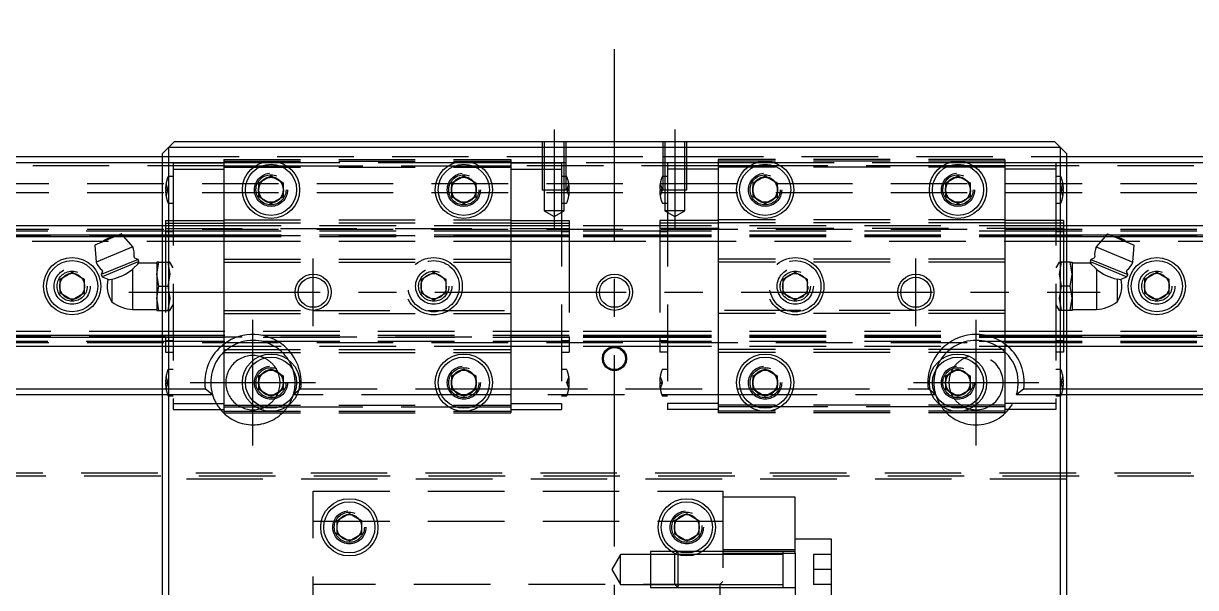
# Model space of a CAD drawing. Extents: x -7 to 750, y -389 to 120.
# Drawn here: x 131.9 to 326.4, y 26 to 119.6 of the extents above; entities that cross this region are included whole.
import ezdxf

# ---------------------------------------------------------------- set-up
doc = ezdxf.new("R2010")
doc.units = 0
doc.linetypes.add('CENTER', pattern=[50.8, 31.75, -6.35, 6.35, -6.35])
doc.linetypes.add('DASHED', pattern=[19.05, 12.7, -6.35])
doc.layers.get('0').update_dxf_attribs({"linetype": 'CONTINUOUS'})
doc.layers.add('CENTER', color=1, linetype='CENTER')

msp = doc.modelspace()

# ---------------------------------------------------------------- linework, layer by layer
at = {"color": 7, "linetype": 'CONTINUOUS'}
for p, q in [((156, 99), (157, 100)), ((157, 100), (303, 100)), ((303, 100), (304, 99)), ((2, 97.5), (155, 97.5)), ((155, 98), (156, 99)), ((155, -98), (155, 98)), ((156, 99), (156, -99)), ((304, 99), (156, 99)), ((304, 99), (305, 98)), ((304, -99), (304, 99)), ((305, 98), (305, -98)), ((305, 97.5), (458, 97.5)), ((155, 96.5), (1, 96.5)), ((459, 96.5), (305, 96.5)), ((171, 93.15), (173, 94.31)), ((173, 94.31), (175, 93.15)), ((203, 93.15), (205, 94.31)), ((205, 94.31), (207, 93.15)), ((253, 93.15), (255, 94.31)), ((255, 94.31), (257, 93.15)), ((285, 93.15), (287, 94.31)), ((287, 94.31), (289, 93.15)), ((171, 90.85), (171, 93.15)), ((175, 93.15), (175, 90.85)), ((203, 90.85), (203, 93.15)), ((207, 93.15), (207, 90.85)), ((253, 90.85), (253, 93.15)), ((257, 93.15), (257, 90.85)), ((285, 90.85), (285, 93.15)), ((289, 93.15), (289, 90.85)), ((173, 89.69), (171, 90.85)), ((175, 90.85), (173, 89.69)), ((205, 89.69), (203, 90.85)), ((207, 90.85), (205, 89.69)), ((255, 89.69), (253, 90.85)), ((257, 90.85), (255, 89.69)), ((287, 89.69), (285, 90.85)), ((289, 90.85), (287, 89.69)), ((155, 86), (0, 86)), ((460, 86), (305, 86)), ((147.73, 84.48), (0, 84.48)), ((147.05, 84.2), (0, 84.2)), ((148.2, 84.68), (143.77, 82.84)), ((150.07, 82.53), (148.2, 84.68)), ((155, 84.48), (148.37, 84.48)), ((155, 84.2), (148.62, 84.2)), ((311.63, 84.48), (305, 84.48)), ((311.38, 84.2), (305, 84.2)), ((311.8, 84.68), (309.93, 82.53)), ((311.8, 84.68), (316.23, 82.84)), ((460, 84.48), (312.27, 84.48)), ((460, 84.2), (312.95, 84.2)), ((143.77, 82.84), (143.97, 80)), ((150.07, 82.53), (143.97, 80)), ((309.93, 82.53), (316.03, 80)), ((316.03, 80), (316.23, 82.84)), ((150.93, 80.45), (144.83, 77.93)), ((151.08, 80.08), (144.98, 77.56)), ((150.04, 78.83), (151.08, 79.85)), ((150.93, 80.45), (150.42, 80.66)), ((150.9, 79.64), (151.08, 80.08)), ((151.08, 80.08), (150.93, 80.45)), ((154.04, 79.85), (151.08, 79.85)), ((154.4, 80), (154.04, 80)), ((154.04, 80), (154.04, 78)), ((154.04, 78), (154.4, 80)), ((154.4, 80), (155, 80)), ((305.6, 80), (305, 80)), ((305.6, 80), (305.96, 80)), ((305.96, 78), (305.6, 80)), ((305.96, 80), (305.96, 78)), ((308.92, 79.85), (305.96, 79.85)), ((309.07, 80.45), (308.92, 80.08)), ((308.92, 80.08), (309.1, 79.64)), ((308.92, 80.08), (315.02, 77.56)), ((309.96, 78.83), (308.92, 79.85)), ((309.58, 80.66), (309.07, 80.45)), ((309.07, 80.45), (315.17, 77.93)), ((138, 77.15), (140, 78.31)), ((140, 78.31), (142, 77.15)), ((145.04, 78.44), (144.83, 77.93)), ((144.83, 77.93), (144.98, 77.56)), ((150.04, 78.83), (150.04, 72.15)), ((154.04, 78), (154.04, 74)), ((154.4, 76), (154.04, 78)), ((305.6, 76), (305.96, 78)), ((305.96, 78), (305.96, 74)), ((309.96, 78.83), (309.96, 72.15)), ((315.17, 77.93), (314.96, 78.44)), ((315.02, 77.56), (315.17, 77.93)), ((318, 77.15), (320, 78.31)), ((320, 78.31), (322, 77.15)), ((138, 74.85), (138, 77.15)), ((142, 77.15), (142, 74.85)), ((144.98, 77.56), (146.1, 77.09)), ((145.94, 77.07), (146.6, 77.18)), ((146.6, 77.18), (146.6, 73.4)), ((154.04, 74), (154.4, 76)), ((154.4, 76), (155, 76)), ((305.6, 76), (305, 76)), ((305.96, 74), (305.6, 76)), ((314.06, 77.07), (313.4, 77.18)), ((313.4, 77.18), (313.4, 73.4)), ((313.9, 77.09), (315.02, 77.56)), ((318, 74.85), (318, 77.15)), ((322, 77.15), (322, 74.85)), ((140, 73.69), (138, 74.85)), ((142, 74.85), (140, 73.69)), ((154.04, 74), (154.04, 72)), ((154.4, 72), (154.04, 74)), ((305.6, 72), (305.96, 74)), ((305.96, 74), (305.96, 72)), ((320, 73.69), (318, 74.85)), ((322, 74.85), (320, 73.69)), ((150.04, 72.15), (154.04, 72.15)), ((154.04, 72), (154.4, 72)), ((154.4, 72), (155, 72)), ((305.6, 72), (305, 72)), ((305.96, 72), (305.6, 72)), ((305.96, 72.15), (309.96, 72.15)), ((155, 67.8), (0, 67.8)), ((155, 67.52), (0, 67.52)), ((460, 67.8), (305, 67.8)), ((460, 67.52), (305, 67.52)), ((155, 66), (0, 66)), ((460, 66), (305, 66)), ((171, 61.15), (173, 62.31)), ((173, 62.31), (175, 61.15)), ((203, 61.15), (205, 62.31)), ((205, 62.31), (207, 61.15)), ((253, 61.15), (255, 62.31)), ((255, 62.31), (257, 61.15)), ((285, 61.15), (287, 62.31)), ((287, 62.31), (289, 61.15)), ((171, 58.85), (171, 61.15)), ((175, 61.15), (175, 58.85)), ((203, 58.85), (203, 61.15)), ((207, 61.15), (207, 58.85)), ((253, 58.85), (253, 61.15)), ((257, 61.15), (257, 58.85)), ((285, 58.85), (285, 61.15)), ((289, 61.15), (289, 58.85)), ((57.94, 59), (155, 59)), ((173, 57.69), (171, 58.85)), ((175, 58.85), (173, 57.69)), ((205, 57.69), (203, 58.85)), ((207, 58.85), (205, 57.69)), ((255, 57.69), (253, 58.85)), ((257, 58.85), (255, 57.69)), ((287, 57.69), (285, 58.85)), ((289, 58.85), (287, 57.69)), ((305, 59), (402.06, 59)), ((155, 58), (56.71, 58)), ((403.29, 58), (305, 58)), ((184, 37.15), (186, 38.31)), ((184, 34.85), (184, 37.15)), ((186, 38.31), (188, 37.15)), ((188, 37.15), (188, 34.85)), ((240, 37.15), (242, 38.31)), ((240, 34.85), (240, 37.15)), ((242, 38.31), (244, 37.15)), ((244, 37.15), (244, 34.85)), ((186, 33.69), (184, 34.85)), ((188, 34.85), (186, 33.69)), ((242, 33.69), (240, 34.85)), ((244, 34.85), (242, 33.69))]:
    msp.add_line(p, q, dxfattribs=at)
at = {"color": 3, "linetype": 'DASHED'}
for p, q in [((218, 100), (218, 92)), ((218.35, 100), (218.35, 92)), ((221.65, 92), (221.65, 100)), ((222, 92), (222, 100)), ((238, 100), (238, 92)), ((238.35, 100), (238.35, 92)), ((241.65, 92), (241.65, 100)), ((242, 92), (242, 100)), ((155, 97.5), (218, 97.5)), ((218, 97.5), (222, 97.5)), ((222, 97.5), (238, 97.5)), ((238, 97.5), (242, 97.5)), ((242, 97.5), (305, 97.5)), ((165.2, 96), (0.5, 96)), ((165.2, 96.5), (155, 96.5)), ((156.77, 96.45), (165.2, 96.45)), ((156.77, 96.45), (156.77, 95.45)), ((156.77, 95.45), (156.77, 56.55)), ((156.77, 95.45), (165.2, 95.45)), ((165.2, 97), (212.8, 97)), ((165.2, 97), (165.2, 96)), ((165.2, 96.75), (212.8, 96.75)), ((171.48, 96.5), (165.2, 96.5)), ((165.2, 96), (165.2, 87)), ((165.2, 96), (170.44, 96)), ((165.2, 95.75), (212.8, 95.75)), ((170.44, 96), (171.56, 96)), ((174.52, 96.5), (171.48, 96.5)), ((171.56, 96), (174.44, 96)), ((174.44, 96), (175.56, 96)), ((203.48, 96.5), (174.52, 96.5)), ((175.56, 96), (202.44, 96)), ((202.44, 96), (203.56, 96)), ((206.52, 96.5), (203.48, 96.5)), ((203.56, 96), (206.44, 96)), ((206.44, 96), (207.56, 96)), ((212.8, 96.5), (206.52, 96.5)), ((207.56, 96), (212.8, 96)), ((212.8, 97), (212.8, 96)), ((218, 96.5), (212.8, 96.5)), ((212.8, 96.45), (218, 96.45)), ((247.2, 96), (212.8, 96)), ((212.8, 96), (212.8, 87)), ((212.8, 95.45), (218, 95.45)), ((222, 96.5), (218, 96.5)), ((218, 96.45), (221.23, 96.45)), ((218, 95.45), (221.23, 95.45)), ((221.23, 96.45), (221.23, 95.45)), ((221.23, 95.45), (221.23, 92)), ((238, 96.5), (222, 96.5)), ((242, 96.5), (238, 96.5)), ((238.77, 96.45), (238.77, 95.45)), ((242, 96.45), (238.77, 96.45)), ((238.77, 95.45), (238.77, 92)), ((242, 95.45), (238.77, 95.45)), ((247.2, 96.5), (242, 96.5)), ((247.2, 96.45), (242, 96.45)), ((247.2, 95.45), (242, 95.45)), ((247.2, 97), (247.2, 96)), ((294.8, 97), (247.2, 97)), ((294.8, 96.75), (247.2, 96.75)), ((253.48, 96.5), (247.2, 96.5)), ((247.2, 96), (247.2, 87)), ((252.44, 96), (247.2, 96)), ((294.8, 95.75), (247.2, 95.75)), ((253.56, 96), (252.44, 96)), ((256.52, 96.5), (253.48, 96.5)), ((256.44, 96), (253.56, 96)), ((257.56, 96), (256.44, 96)), ((285.48, 96.5), (256.52, 96.5)), ((284.44, 96), (257.56, 96)), ((285.56, 96), (284.44, 96)), ((288.52, 96.5), (285.48, 96.5)), ((288.44, 96), (285.56, 96)), ((289.56, 96), (288.44, 96)), ((294.8, 96.5), (288.52, 96.5)), ((294.8, 96), (289.56, 96)), ((294.8, 97), (294.8, 96)), ((305, 96.5), (294.8, 96.5)), ((303.23, 96.45), (294.8, 96.45)), ((459.5, 96), (294.8, 96)), ((294.8, 96), (294.8, 87)), ((303.23, 95.45), (294.8, 95.45)), ((303.23, 96.45), (303.23, 95.45)), ((303.23, 95.45), (303.23, 56.55)), ((156.77, 94.2), (155.99, 94.2)), ((222, 94.2), (221.23, 94.2)), ((222.01, 94.2), (222, 94.2)), ((238, 94.2), (237.99, 94.2)), ((238.77, 94.2), (238, 94.2)), ((304.01, 94.2), (303.23, 94.2)), ((460, 93), (0, 93)), ((460, 91.5), (0, 91.5)), ((155.58, 92.1), (155.5, 92.1)), ((155.5, 91.9), (155.58, 91.9)), ((155.9, 92.1), (155.58, 93)), ((155.58, 92.1), (155.9, 92.1)), ((155.58, 91.9), (155.58, 92.1)), ((155.58, 91), (155.9, 91.9)), ((155.58, 91.9), (155.9, 91.9)), ((155.9, 92.1), (155.94, 92)), ((155.9, 91.9), (155.94, 92)), ((170.5, 92), (170.53, 92.41)), ((202.5, 92), (202.53, 92.41)), ((218, 92), (222, 92)), ((218.35, 92), (218.35, 88.5)), ((221.23, 92), (221.23, 56.55)), ((221.65, 88.5), (221.65, 92)), ((222.1, 92.1), (222.06, 92)), ((222.1, 91.9), (222.06, 92)), ((222.42, 93), (222.1, 92.1)), ((222.42, 92.1), (222.1, 92.1)), ((222.1, 91.9), (222.42, 91)), ((222.42, 91.9), (222.1, 91.9)), ((222.5, 92.1), (222.42, 92.1)), ((222.42, 92.1), (222.42, 91.9)), ((222.42, 91.9), (222.5, 91.9)), ((237.5, 92.1), (237.58, 92.1)), ((237.58, 91.9), (237.5, 91.9)), ((237.58, 93), (237.9, 92.1)), ((237.58, 92.1), (237.9, 92.1)), ((237.58, 92.1), (237.58, 91.9)), ((237.9, 91.9), (237.58, 91)), ((237.58, 91.9), (237.9, 91.9)), ((237.9, 92.1), (237.94, 92)), ((237.9, 91.9), (237.94, 92)), ((238, 92), (242, 92)), ((238.35, 92), (238.35, 88.5)), ((238.77, 92), (238.77, 56.55)), ((241.65, 88.5), (241.65, 92)), ((252.5, 92), (252.53, 92.41)), ((284.5, 92), (284.53, 92.41)), ((304.1, 92.1), (304.06, 92)), ((304.1, 91.9), (304.06, 92)), ((304.1, 92.1), (304.42, 93)), ((304.42, 92.1), (304.1, 92.1)), ((304.42, 91), (304.1, 91.9)), ((304.42, 91.9), (304.1, 91.9)), ((304.42, 91.9), (304.42, 92.1)), ((304.42, 92.1), (304.5, 92.1)), ((304.5, 91.9), (304.42, 91.9)), ((155.99, 89.8), (156.77, 89.8)), ((221.23, 89.8), (222.01, 89.8)), ((237.99, 89.8), (238.77, 89.8)), ((303.23, 89.8), (304.01, 89.8)), ((218.35, 88.5), (220, 87.55)), ((221.65, 88.5), (218.35, 88.5)), ((220, 87.55), (221.65, 88.5)), ((238.35, 88.5), (240, 87.55)), ((241.65, 88.5), (238.35, 88.5)), ((240, 87.55), (241.65, 88.5)), ((155.5, 86), (155, 86)), ((155.5, 86.93), (156.77, 86.93)), ((155.5, 86.93), (155.5, 84.33)), ((155.5, 86.92), (156.77, 86.92)), ((155.5, 86.46), (156.77, 86.46)), ((165.2, 86), (155.5, 86)), ((155.5, 85.6), (222.5, 85.6)), ((156.77, 86.93), (165.2, 86.93)), ((156.77, 86.46), (165.2, 86.46)), ((165.2, 87), (165.2, 86.5)), ((165.2, 87), (212.8, 87)), ((165.2, 86.5), (165.2, 80.5)), ((165.2, 86.5), (212.8, 86.5)), ((212.8, 86), (165.2, 86)), ((212.8, 87), (212.8, 86.5)), ((212.8, 86.93), (221.23, 86.93)), ((212.8, 86.5), (212.8, 80.5)), ((212.8, 86.46), (221.23, 86.46)), ((222.5, 86), (212.8, 86)), ((221.23, 86.93), (222.5, 86.93)), ((221.23, 86.92), (222.5, 86.92)), ((221.23, 86.46), (222.5, 86.46)), ((222.5, 86.93), (222.5, 84.33)), ((237.5, 86), (222.5, 86)), ((238.77, 86.93), (237.5, 86.93)), ((237.5, 86.93), (237.5, 84.33)), ((238.77, 86.92), (237.5, 86.92)), ((238.77, 86.46), (237.5, 86.46)), ((303.23, 86), (237.5, 86)), ((304.5, 85.6), (237.5, 85.6)), ((247.2, 86.93), (238.77, 86.93)), ((247.2, 86.46), (238.77, 86.46)), ((247.2, 87), (247.2, 86.5)), ((294.8, 87), (247.2, 87)), ((247.2, 86.5), (247.2, 80.5)), ((294.8, 86.5), (247.2, 86.5)), ((294.8, 87), (294.8, 86.5)), ((303.23, 86.93), (294.8, 86.93)), ((294.8, 86.5), (294.8, 80.5)), ((303.23, 86.46), (294.8, 86.46)), ((304.5, 86.93), (303.23, 86.93)), ((304.5, 86.92), (303.23, 86.92)), ((304.5, 86.46), (303.23, 86.46)), ((304.5, 86), (303.23, 86)), ((304.5, 86.93), (304.5, 84.33)), ((305, 86), (304.5, 86)), ((460, 85.4), (0, 85.4)), ((155, 85.15), (0, 85.15)), ((155.5, 84.42), (0, 84.42)), ((148.62, 84.2), (147.05, 84.2)), ((148.37, 84.48), (147.73, 84.48)), ((155.5, 85.15), (155, 85.15)), ((155.5, 84.48), (155, 84.48)), ((155.5, 84.2), (155, 84.2)), ((165.2, 85.15), (155.5, 85.15)), ((155.5, 85.08), (156.77, 85.08)), ((165.2, 84.48), (155.5, 84.48)), ((155.5, 84.42), (165.2, 84.42)), ((155.5, 84.33), (155.5, 67.67)), ((165.2, 84.2), (155.5, 84.2)), ((212.8, 85.15), (165.2, 85.15)), ((212.8, 84.48), (165.2, 84.48)), ((165.2, 84.42), (212.8, 84.42)), ((212.8, 84.2), (165.2, 84.2)), ((222.5, 85.15), (212.8, 85.15)), ((222.5, 84.48), (212.8, 84.48)), ((212.8, 84.42), (222.5, 84.42)), ((222.5, 84.2), (212.8, 84.2)), ((221.23, 85.08), (222.5, 85.08)), ((237.5, 85.15), (222.5, 85.15)), ((237.5, 84.48), (222.5, 84.48)), ((237.5, 84.42), (222.5, 84.42)), ((222.5, 84.33), (222.5, 67.67)), ((237.5, 84.2), (222.5, 84.2)), ((303.23, 85.15), (237.5, 85.15)), ((237.5, 85.08), (238.77, 85.08)), ((303.23, 84.48), (237.5, 84.48)), ((303.23, 84.42), (237.5, 84.42)), ((237.5, 84.33), (237.5, 67.67)), ((303.23, 84.2), (237.5, 84.2)), ((304.5, 85.15), (303.23, 85.15)), ((303.23, 85.08), (304.5, 85.08)), ((304.5, 84.48), (303.23, 84.48)), ((304.5, 84.42), (303.23, 84.42)), ((304.5, 84.2), (303.23, 84.2)), ((305, 85.15), (304.5, 85.15)), ((305, 84.48), (304.5, 84.48)), ((460, 84.42), (304.5, 84.42)), ((304.5, 84.33), (304.5, 80)), ((305, 84.2), (304.5, 84.2)), ((460, 85.15), (305, 85.15)), ((312.95, 84.2), (311.38, 84.2)), ((312.27, 84.48), (311.63, 84.48)), ((0, 83.5), (155.5, 83.5)), ((155.5, 83.5), (165.2, 83.5)), ((165.2, 83.5), (212.8, 83.5)), ((212.8, 83.5), (222.5, 83.5)), ((222.5, 83.5), (237.5, 83.5)), ((237.5, 83.5), (303.23, 83.5)), ((303.23, 83.5), (304.5, 83.5)), ((304.5, 83.5), (460, 83.5)), ((155, 80), (155.87, 80)), ((156.22, 80), (155.87, 80)), ((155.87, 80), (156.22, 78)), ((156.77, 79.06), (156.22, 80)), ((165.2, 80.5), (212.8, 80.5)), ((165.2, 80.5), (165.2, 80)), ((165.2, 80), (212.8, 80)), ((165.2, 80), (165.2, 72)), ((212.8, 80.5), (212.8, 80)), ((212.8, 80), (212.8, 72)), ((247.2, 80.5), (247.2, 80)), ((294.8, 80.5), (247.2, 80.5)), ((247.2, 80), (247.2, 72)), ((294.8, 80), (247.2, 80)), ((294.8, 80.5), (294.8, 80)), ((294.8, 80), (294.8, 72)), ((303.78, 80), (303.23, 79.06)), ((303.78, 80), (304.13, 80)), ((304.13, 80), (303.78, 78)), ((305, 80), (304.13, 80)), ((304.5, 80), (304.5, 72)), ((156.22, 78), (155.87, 76)), ((198, 77.15), (200, 78.31)), ((200, 78.31), (202, 77.15)), ((258, 77.15), (260, 78.31)), ((260, 78.31), (262, 77.15)), ((303.78, 78), (304.13, 76)), ((137.5, 76), (137.53, 76.37)), ((155, 76), (155.87, 76)), ((155.87, 76), (156.22, 74)), ((197.5, 76), (197.53, 76.41)), ((198, 74.85), (198, 77.15)), ((202, 77.15), (202, 74.85)), ((257.5, 76), (257.53, 76.41)), ((258, 74.85), (258, 77.15)), ((262, 77.15), (262, 74.85)), ((304.13, 76), (303.78, 74)), ((305, 76), (304.13, 76)), ((317.5, 76), (317.53, 76.41)), ((156.22, 74), (155.87, 72)), ((200, 73.69), (198, 74.85)), ((202, 74.85), (200, 73.69)), ((260, 73.69), (258, 74.85)), ((262, 74.85), (260, 73.69)), ((303.78, 74), (304.13, 72)), ((155, 72), (155.87, 72)), ((155.87, 72), (156.22, 72)), ((156.22, 72), (156.77, 72.94)), ((165.2, 72), (165.2, 71.5)), ((165.2, 72), (180, 72)), ((180, 72), (212.8, 72)), ((212.8, 72), (212.8, 71.5)), ((247.2, 72), (247.2, 71.5)), ((280, 72), (247.2, 72)), ((294.8, 72), (280, 72)), ((294.8, 72), (294.8, 71.5)), ((303.23, 72.94), (303.78, 72)), ((304.13, 72), (303.78, 72)), ((305, 72), (304.13, 72)), ((304.5, 72), (304.5, 67.67)), ((165.2, 71.5), (165.2, 65.5)), ((165.2, 71.5), (212.8, 71.5)), ((212.8, 71.5), (212.8, 65.5)), ((247.2, 71.5), (247.2, 65.5)), ((294.8, 71.5), (247.2, 71.5)), ((294.8, 71.5), (294.8, 65.5)), ((155.5, 68.5), (0, 68.5)), ((222.5, 68.5), (155.5, 68.5)), ((237.5, 68.5), (222.5, 68.5)), ((303.23, 68.5), (237.5, 68.5)), ((304.5, 68.5), (303.23, 68.5)), ((460, 68.5), (304.5, 68.5)), ((155.5, 67.58), (0, 67.58)), ((155, 66.85), (0, 66.85)), ((460, 66.6), (0, 66.6)), ((155.5, 67.8), (155, 67.8)), ((155.5, 67.52), (155, 67.52)), ((155.5, 66.85), (155, 66.85)), ((222.5, 67.8), (155.5, 67.8)), ((155.5, 67.67), (155.5, 65.07)), ((155.5, 67.58), (222.5, 67.58)), ((222.5, 67.52), (155.5, 67.52)), ((156.77, 66.92), (155.5, 66.92)), ((222.5, 66.85), (155.5, 66.85)), ((222.5, 66.92), (221.23, 66.92)), ((237.5, 67.8), (222.5, 67.8)), ((222.5, 67.67), (222.5, 65.07)), ((237.5, 67.58), (222.5, 67.58)), ((237.5, 67.52), (222.5, 67.52)), ((237.5, 66.85), (222.5, 66.85)), ((303.23, 67.8), (237.5, 67.8)), ((237.5, 67.67), (237.5, 65.07)), ((303.23, 67.58), (237.5, 67.58)), ((303.23, 67.52), (237.5, 67.52)), ((238.77, 66.92), (237.5, 66.92)), ((303.23, 66.85), (237.5, 66.85)), ((304.5, 67.8), (303.23, 67.8)), ((304.5, 67.58), (303.23, 67.58)), ((304.5, 67.52), (303.23, 67.52)), ((304.5, 66.92), (303.23, 66.92)), ((304.5, 66.85), (303.23, 66.85)), ((305, 67.8), (304.5, 67.8)), ((304.5, 67.67), (304.5, 65.07)), ((460, 67.58), (304.5, 67.58)), ((305, 67.52), (304.5, 67.52)), ((305, 66.85), (304.5, 66.85)), ((460, 66.85), (305, 66.85)), ((155.5, 66), (155, 66)), ((165.2, 66), (155.5, 66)), ((155.5, 65.08), (156.77, 65.08)), ((155.5, 65.07), (156.77, 65.07)), ((212.8, 66), (165.2, 66)), ((165.2, 65.5), (212.8, 65.5)), ((165.2, 65.5), (165.2, 65)), ((165.2, 65), (165.2, 56)), ((165.2, 65), (212.8, 65)), ((222.5, 66), (212.8, 66)), ((212.8, 65.5), (212.8, 65)), ((212.8, 65), (212.8, 56)), ((221.23, 65.08), (222.5, 65.08)), ((221.23, 65.07), (222.5, 65.07)), ((237.5, 66), (222.5, 66)), ((303.23, 66), (237.5, 66)), ((238.77, 65.08), (237.5, 65.08)), ((238.77, 65.07), (237.5, 65.07)), ((247.2, 65.5), (247.2, 65)), ((294.8, 65.5), (247.2, 65.5)), ((247.2, 65), (247.2, 56)), ((294.8, 65), (247.2, 65)), ((294.8, 65.5), (294.8, 65)), ((294.8, 65), (294.8, 56)), ((304.5, 66), (303.23, 66)), ((304.5, 65.08), (303.23, 65.08)), ((304.5, 65.07), (303.23, 65.07)), ((305, 66), (304.5, 66)), ((155.9, 60.1), (155.58, 61)), ((156.77, 62.2), (155.99, 62.2)), ((170.5, 60), (170.53, 60.41)), ((202.5, 60), (202.53, 60.41)), ((222.01, 62.2), (221.23, 62.2)), ((222.42, 61), (222.1, 60.1)), ((237.58, 61), (237.9, 60.1)), ((238.77, 62.2), (237.99, 62.2)), ((252.5, 60), (252.53, 60.41)), ((284.5, 60), (284.53, 60.41)), ((304.01, 62.2), (303.23, 62.2)), ((304.1, 60.1), (304.42, 61)), ((155, 59), (162.06, 59)), ((155.58, 60.1), (155.5, 60.1)), ((155.5, 59.9), (155.58, 59.9)), ((155.58, 60.1), (155.9, 60.1)), ((155.58, 59.9), (155.58, 60.1)), ((155.58, 59), (155.9, 59.9)), ((155.58, 59.9), (155.9, 59.9)), ((155.9, 60.1), (155.94, 60)), ((155.9, 59.9), (155.94, 60)), ((163.29, 58), (162.06, 59)), ((177.56, 58.68), (176.71, 58)), ((177.94, 59), (177.56, 58.68)), ((177.94, 59), (200.36, 59)), ((200.36, 59), (200.87, 59)), ((200.87, 59), (202.44, 59)), ((202.44, 59), (202.71, 59)), ((202.71, 59), (203, 59)), ((203, 59), (203.15, 59)), ((203.15, 59), (203.2, 59)), ((203.2, 59), (206.8, 59)), ((206.8, 59), (206.85, 59)), ((206.85, 59), (207, 59)), ((207, 59), (207.29, 59)), ((207.29, 59), (207.56, 59)), ((207.56, 59), (209.13, 59)), ((209.13, 59), (209.64, 59)), ((209.64, 59), (212.8, 59)), ((212.8, 59), (250.36, 59)), ((222.1, 60.1), (222.06, 60)), ((222.1, 59.9), (222.06, 60)), ((222.42, 60.1), (222.1, 60.1)), ((222.1, 59.9), (222.42, 59)), ((222.42, 59.9), (222.1, 59.9)), ((222.5, 60.1), (222.42, 60.1)), ((222.42, 60.1), (222.42, 59.9)), ((222.42, 59.9), (222.5, 59.9)), ((237.5, 60.1), (237.58, 60.1)), ((237.58, 59.9), (237.5, 59.9)), ((237.58, 60.1), (237.9, 60.1)), ((237.58, 60.1), (237.58, 59.9)), ((237.9, 59.9), (237.58, 59)), ((237.58, 59.9), (237.9, 59.9)), ((237.9, 60.1), (237.94, 60)), ((237.9, 59.9), (237.94, 60)), ((250.36, 59), (250.87, 59)), ((250.87, 59), (252.44, 59)), ((252.44, 59), (252.71, 59)), ((252.71, 59), (253, 59)), ((253, 59), (253.15, 59)), ((253.15, 59), (253.2, 59)), ((253.2, 59), (256.8, 59)), ((256.8, 59), (256.85, 59)), ((256.85, 59), (257, 59)), ((257, 59), (257.29, 59)), ((257.29, 59), (257.56, 59)), ((257.56, 59), (259.13, 59)), ((259.13, 59), (259.64, 59)), ((259.64, 59), (282.06, 59)), ((282.44, 58.68), (282.06, 59)), ((283.29, 58), (282.44, 58.68)), ((297.94, 59), (296.71, 58)), ((297.94, 59), (303.23, 59)), ((303.23, 59), (304.42, 59)), ((304.1, 60.1), (304.06, 60)), ((304.1, 59.9), (304.06, 60)), ((304.42, 60.1), (304.1, 60.1)), ((304.42, 59), (304.1, 59.9)), ((304.42, 59.9), (304.1, 59.9)), ((304.42, 59.9), (304.42, 60.1)), ((304.42, 60.1), (304.5, 60.1)), ((304.5, 59.9), (304.42, 59.9)), ((304.42, 59), (305, 59)), ((163.29, 58), (155, 58)), ((155.99, 57.8), (156.77, 57.8)), ((156.77, 56.55), (165.2, 56.55)), ((156.77, 56.55), (156.77, 55.55)), ((176.75, 58), (176.71, 58)), ((177.31, 58), (176.75, 58)), ((200.69, 58), (177.31, 58)), ((201.25, 58), (200.69, 58)), ((203.11, 58), (201.25, 58)), ((203.5, 58), (203.11, 58)), ((204.36, 58), (203.5, 58)), ((204.46, 58), (204.36, 58)), ((204.5, 58), (204.46, 58)), ((205.5, 58), (204.5, 58)), ((205.54, 58), (205.5, 58)), ((205.64, 58), (205.54, 58)), ((206.5, 58), (205.64, 58)), ((206.89, 58), (206.5, 58)), ((208.75, 58), (206.89, 58)), ((209.31, 58), (208.75, 58)), ((212.8, 58), (209.31, 58)), ((250.69, 58), (212.8, 58)), ((212.8, 56.55), (221.23, 56.55)), ((221.23, 57.8), (222.01, 57.8)), ((221.23, 56.55), (221.23, 55.55)), ((237.99, 57.8), (238.77, 57.8)), ((238.77, 56.55), (238.77, 55.55)), ((247.2, 56.55), (238.77, 56.55)), ((251.25, 58), (250.69, 58)), ((253.11, 58), (251.25, 58)), ((253.5, 58), (253.11, 58)), ((254.36, 58), (253.5, 58)), ((254.46, 58), (254.36, 58)), ((254.5, 58), (254.46, 58)), ((255.5, 58), (254.5, 58)), ((255.54, 58), (255.5, 58)), ((255.64, 58), (255.54, 58)), ((256.5, 58), (255.64, 58)), ((256.89, 58), (256.5, 58)), ((258.75, 58), (256.89, 58)), ((259.31, 58), (258.75, 58)), ((282.69, 58), (259.31, 58)), ((283.25, 58), (282.69, 58)), ((283.29, 58), (283.25, 58)), ((303.23, 56.55), (294.8, 56.55)), ((303.23, 58), (296.71, 58)), ((304.16, 58), (303.23, 58)), ((303.23, 57.8), (304.01, 57.8)), ((303.23, 56.55), (303.23, 55.55)), ((305, 58), (304.16, 58)), ((156.77, 55.55), (165.2, 55.55)), ((165.2, 56.25), (212.8, 56.25)), ((165.2, 56), (170.44, 56)), ((165.2, 56), (165.2, 55)), ((165.2, 55.25), (212.8, 55.25)), ((165.2, 55), (212.8, 55)), ((170.44, 56), (171.56, 56)), ((171.56, 56), (174.44, 56)), ((174.44, 56), (175.56, 56)), ((175.56, 56), (202.44, 56)), ((202.44, 56), (203.56, 56)), ((203.56, 56), (206.44, 56)), ((206.44, 56), (207.56, 56)), ((207.56, 56), (212.8, 56)), ((212.8, 56), (212.8, 55)), ((212.8, 55.55), (221.23, 55.55)), ((247.2, 55.55), (238.77, 55.55)), ((294.8, 56.25), (247.2, 56.25)), ((247.2, 56), (247.2, 55)), ((252.44, 56), (247.2, 56)), ((294.8, 55.25), (247.2, 55.25)), ((294.8, 55), (247.2, 55)), ((253.56, 56), (252.44, 56)), ((256.44, 56), (253.56, 56)), ((257.56, 56), (256.44, 56)), ((284.44, 56), (257.56, 56)), ((285.56, 56), (284.44, 56)), ((288.44, 56), (285.56, 56)), ((289.56, 56), (288.44, 56)), ((294.8, 56), (289.56, 56)), ((294.8, 56), (294.8, 55)), ((303.23, 55.55), (294.8, 55.55)), ((459, 45), (1, 45)), ((459.5, 44.5), (0.5, 44.5)), ((305, 44), (155, 44)), ((180, 42), (248, 42)), ((180, -42), (180, 42)), ((248, 42), (248, -42)), ((260, 41), (248, 41)), ((260, 31.7), (260, 41)), ((180, 37), (248, 37)), ((183.5, 36), (183.51, 36.25)), ((244.48, 36.29), (244.5, 36)), ((266, 34.01), (260, 34.01)), ((266, 24.01), (266, 34.01)), ((231, 31.51), (229.56, 29.01)), ((236, 31.51), (231, 31.51)), ((231, 26.51), (231, 31.51)), ((239.42, 32.01), (236, 32.01)), ((236, 32.01), (236, 26.01)), ((240, 31.51), (236, 31.51)), ((240.5, 32.01), (239.42, 32.01)), ((240.5, 32.01), (240, 31.51)), ((240.44, 31.51), (240, 31.51)), ((240, 26.51), (240, 31.51)), ((243.56, 31.51), (240.44, 31.51)), ((240.53, 32.01), (240.5, 32.01)), ((240.53, 32.01), (240.5, 32.01)), ((240.5, 32.01), (240.5, 26.01)), ((243.47, 32.01), (240.53, 32.01)), ((243.47, 32.01), (240.53, 32.01)), ((244.58, 32.01), (243.47, 32.01)), ((244.58, 32.01), (243.47, 32.01)), ((248, 31.51), (243.56, 31.51)), ((248, 32.01), (244.58, 32.01)), ((248, 32.01), (244.58, 32.01)), ((260, 32.26), (248, 32.26)), ((258.01, 32.01), (248, 32.01)), ((248, 31.7), (260, 31.7)), ((258, 31.51), (248, 31.51)), ((260, 32.01), (258, 32.01)), ((258, 31.51), (258, 32.01)), ((258, 26.01), (258, 32.01)), ((258, 26.51), (258, 31.51)), ((260, 31.7), (260, -31.7)), ((266, 31.51), (263, 31.51)), ((263, 31.51), (263, 29.01)), ((229.56, 29.01), (231, 26.51)), ((263, 29.01), (263, 26.51)), ((266, 29.01), (263, 29.01)), ((247.5, 26.5), (180, 26.5)), ((231, 26.51), (236, 26.51)), ((236, 26.51), (240, 26.51)), ((236, 26.01), (240.5, 26.01)), ((240, 26.51), (240.5, 26.01)), ((240, 26.51), (248, 26.51)), ((240.5, 26.01), (248, 26.01)), ((240.5, 26.01), (248, 26.01)), ((248, 27), (247.5, 26.5)), ((247.5, 26.5), (247.5, -26.5)), ((248, 26.51), (258, 26.51)), ((248, 26.01), (258.01, 26.01)), ((258, 26.01), (258, 26.51)), ((258, 26.01), (260, 26.01)), ((266, 26.51), (263, 26.51))]:
    msp.add_line(p, q, dxfattribs=at)
at = {"color": 7, "linetype": 'CONTINUOUS'}
for centre, radius in [((173, 92), 4.75), ((173, 92), 4.25), ((205, 92), 4.75), ((205, 92), 4.25), ((255, 92), 4.75), ((255, 92), 4.25), ((287, 92), 4.75), ((287, 92), 4.25), ((140, 76), 4.75), ((140, 76), 4.25), ((320, 76), 4.75), ((320, 76), 4.25), ((230, 75), 3), ((180, 75), 2.5), ((230, 75), 2.5), ((280, 75), 2.5), ((173, 60), 4.75), ((173, 60), 4.25), ((205, 60), 4.75), ((205, 60), 4.25), ((255, 60), 4.75), ((255, 60), 4.25), ((287, 60), 4.75), ((287, 60), 4.25), ((186, 36), 4.75), ((186, 36), 4.25), ((242, 36), 4.75), ((242, 36), 4.25)]:
    msp.add_circle(centre, radius, dxfattribs=at)
at = {"color": 3, "linetype": 'DASHED'}
for centre, radius in [((173, 92), 2.75), ((173, 92), 2.5), ((173, 92), 2.07), ((205, 92), 2.75), ((205, 92), 2.5), ((205, 92), 2.07), ((255, 92), 2.75), ((255, 92), 2.5), ((255, 92), 2.07), ((287, 92), 2.75), ((287, 92), 2.5), ((287, 92), 2.07), ((200, 76), 4.75), ((200, 76), 4.25), ((260, 76), 4.75), ((260, 76), 4.25), ((140, 76), 3), ((140, 76), 2.5), ((200, 76), 3), ((200, 76), 2.5), ((200, 76), 2.1), ((260, 76), 3), ((260, 76), 2.5), ((260, 76), 2.1), ((320, 76), 3), ((320, 76), 2.5), ((230, 64), 2), ((230, 64), 1.83), ((173, 60), 2.75), ((173, 60), 2.5), ((205, 60), 2.75), ((205, 60), 2.5), ((255, 60), 2.75), ((255, 60), 2.5), ((287, 60), 2.75), ((287, 60), 2.5), ((173, 60), 2.07), ((205, 60), 2.07), ((255, 60), 2.07), ((287, 60), 2.07), ((186, 36), 2.75), ((186, 36), 2.5), ((242, 36), 2.75), ((242, 36), 2.5)]:
    msp.add_circle(centre, radius, dxfattribs=at)
at = {"color": 3, "linetype": 'CONTINUOUS'}
for centre in [(180, 75), (280, 75)]:
    msp.add_circle(centre, 3, dxfattribs=at)
at = {"color": 3, "linetype": 'DASHED'}
for centre, radius, start, end in [((161.5, 92), 6, 159.1494, 170.4059), ((155.99, 94.1), 0.1, 90, 159.1494), ((173, 92), 2.06, 134.0859, 165.9141), ((173, 92), 2.1, 137.7528, 162.2472), ((173, 92), 2.1, 102.2472, 137.7528), ((173, 92), 2.06, 105.9141, 134.0859), ((173, 92), 2.06, 74.0859, 105.9141), ((173, 92), 2.1, 77.7528, 102.2472), ((173, 92), 2.1, 42.2472, 77.7528), ((173, 92), 2.06, 45.9141, 74.0859), ((173, 92), 2.06, 14.0859, 45.9141), ((173, 92), 2.1, 17.7528, 42.2472), ((205, 92), 2.06, 134.0859, 165.9141), ((205, 92), 2.1, 137.7528, 162.2472), ((205, 92), 2.1, 102.2472, 137.7528), ((205, 92), 2.06, 105.9141, 134.0859), ((205, 92), 2.06, 74.0859, 105.9141), ((205, 92), 2.1, 77.7528, 102.2472), ((205, 92), 2.1, 42.2472, 77.7528), ((205, 92), 2.06, 45.9141, 74.0859), ((205, 92), 2.06, 14.0859, 45.9141), ((205, 92), 2.1, 17.7528, 42.2472), ((222.01, 94.1), 0.1, 20.8506, 90), ((216.5, 92), 6, 9.5941, 20.8506), ((243.5, 92), 6, 159.1494, 170.4059), ((237.99, 94.1), 0.1, 90, 159.1494), ((255, 92), 2.06, 134.0859, 165.9141), ((255, 92), 2.1, 137.7528, 162.2472), ((255, 92), 2.1, 102.2472, 137.7528), ((255, 92), 2.06, 105.9141, 134.0859), ((255, 92), 2.06, 74.0859, 105.9141), ((255, 92), 2.1, 77.7528, 102.2472), ((255, 92), 2.1, 42.2472, 77.7528), ((255, 92), 2.06, 45.9141, 74.0859), ((255, 92), 2.06, 14.0859, 45.9141), ((255, 92), 2.1, 17.7528, 42.2472), ((287, 92), 2.06, 134.0859, 165.9141), ((287, 92), 2.1, 137.7528, 162.2472), ((287, 92), 2.1, 102.2472, 137.7528), ((287, 92), 2.06, 105.9141, 134.0859), ((287, 92), 2.06, 74.0859, 105.9141), ((287, 92), 2.1, 77.7528, 102.2472), ((287, 92), 2.1, 42.2472, 77.7528), ((287, 92), 2.06, 45.9141, 74.0859), ((287, 92), 2.06, 14.0859, 45.9141), ((287, 92), 2.1, 17.7528, 42.2472), ((304.01, 94.1), 0.1, 20.8506, 90), ((298.5, 92), 6, 9.5941, 20.8506), ((161.5, 92), 6, 170.4203, 179.0449), ((161.5, 92), 6, 180.9551, 189.5797), ((173, 92), 2.1, 162.2472, 180), ((173, 92), 2.1, 180, 197.7528), ((173, 92), 2.06, 165.9141, 194.0859), ((173, 92), 2.06, 194.0859, 225.9141), ((173, 92), 2.06, 314.0859, 345.9141), ((173, 92), 2.1, 342.2472, 17.7528), ((173, 92), 2.06, 0, 14.0859), ((173, 92), 2.06, 345.9141, 0), ((205, 92), 2.1, 162.2472, 180), ((205, 92), 2.1, 180, 197.7528), ((205, 92), 2.06, 165.9141, 194.0859), ((205, 92), 2.06, 194.0859, 225.9141), ((205, 92), 2.06, 314.0859, 345.9141), ((205, 92), 2.1, 342.2472, 17.7528), ((205, 92), 2.06, 0, 14.0859), ((205, 92), 2.06, 345.9141, 0), ((216.5, 92), 6, 0.9551, 9.5797), ((216.5, 92), 6, 350.4203, 359.0449), ((243.5, 92), 6, 170.4203, 179.0449), ((243.5, 92), 6, 180.9551, 189.5797), ((255, 92), 2.1, 162.2472, 180), ((255, 92), 2.1, 180, 197.7528), ((255, 92), 2.06, 165.9141, 180), ((255, 92), 2.06, 180, 194.0859), ((255, 92), 2.06, 194.0859, 225.9141), ((255, 92), 2.06, 314.0859, 345.9141), ((255, 92), 2.1, 342.2472, 17.7528), ((255, 92), 2.06, 345.9141, 14.0859), ((287, 92), 2.1, 162.2472, 180), ((287, 92), 2.1, 180, 197.7528), ((287, 92), 2.06, 165.9141, 180), ((287, 92), 2.06, 180, 194.0859), ((287, 92), 2.06, 194.0859, 225.9141), ((287, 92), 2.06, 314.0859, 345.9141), ((287, 92), 2.1, 342.2472, 17.7528), ((287, 92), 2.06, 345.9141, 14.0859), ((298.5, 92), 6, 0.9551, 9.5797), ((298.5, 92), 6, 350.4203, 359.0449), ((161.5, 92), 6, 189.5941, 200.8506), ((155.99, 89.9), 0.1, 200.8506, 270), ((173, 92), 2.1, 197.7528, 222.2472), ((173, 92), 2.1, 222.2472, 257.7528), ((173, 92), 2.06, 225.9141, 254.0859), ((173, 92), 2.06, 254.0859, 285.9141), ((173, 92), 2.1, 257.7528, 282.2472), ((173, 92), 2.1, 282.2472, 317.7528), ((173, 92), 2.06, 285.9141, 314.0859), ((173, 92), 2.1, 317.7528, 342.2472), ((205, 92), 2.1, 197.7528, 222.2472), ((205, 92), 2.1, 222.2472, 257.7528), ((205, 92), 2.06, 225.9141, 254.0859), ((205, 92), 2.06, 254.0859, 285.9141), ((205, 92), 2.1, 257.7528, 282.2472), ((205, 92), 2.1, 282.2472, 317.7528), ((205, 92), 2.06, 285.9141, 314.0859), ((205, 92), 2.1, 317.7528, 342.2472), ((222.01, 89.9), 0.1, 270, 339.1494), ((216.5, 92), 6, 339.1494, 350.4059), ((243.5, 92), 6, 189.5941, 200.8506), ((237.99, 89.9), 0.1, 200.8506, 270), ((255, 92), 2.1, 197.7528, 222.2472), ((255, 92), 2.1, 222.2472, 257.7528), ((255, 92), 2.06, 225.9141, 254.0859), ((255, 92), 2.06, 254.0859, 285.9141), ((255, 92), 2.1, 257.7528, 282.2472), ((255, 92), 2.1, 282.2472, 317.7528), ((255, 92), 2.06, 285.9141, 314.0859), ((255, 92), 2.1, 317.7528, 342.2472), ((287, 92), 2.1, 197.7528, 222.2472), ((287, 92), 2.1, 222.2472, 257.7528), ((287, 92), 2.06, 225.9141, 254.0859), ((287, 92), 2.06, 254.0859, 285.9141), ((287, 92), 2.1, 257.7528, 282.2472), ((287, 92), 2.1, 282.2472, 317.7528), ((287, 92), 2.06, 285.9141, 314.0859), ((287, 92), 2.1, 317.7528, 342.2472), ((304.01, 89.9), 0.1, 270, 339.1494), ((298.5, 92), 6, 339.1494, 350.4059), ((140, 76), 2.1, 102.2472, 137.7528), ((140, 76), 2.1, 77.7528, 102.2472), ((140, 76), 2.1, 42.2472, 77.7528), ((320, 76), 2.1, 102.2472, 137.7528), ((320, 76), 2.1, 77.7528, 102.2472), ((320, 76), 2.1, 42.2472, 77.7528), ((140, 76), 2.1, 162.2472, 180), ((140, 76), 2.1, 180, 197.7528), ((140, 76), 2.1, 137.7528, 162.2472), ((140, 76), 2.1, 17.7528, 42.2472), ((140, 76), 2.1, 342.2472, 17.7528), ((320, 76), 2.1, 162.2472, 180), ((320, 76), 2.1, 180, 197.7528), ((320, 76), 2.1, 137.7528, 162.2472), ((320, 76), 2.1, 17.7528, 42.2472), ((320, 76), 2.1, 342.2472, 17.7528), ((140, 76), 2.1, 197.7528, 222.2472), ((140, 76), 2.1, 222.2472, 257.7528), ((140, 76), 2.1, 257.7528, 282.2472), ((140, 76), 2.1, 282.2472, 317.7528), ((140, 76), 2.1, 317.7528, 342.2472), ((320, 76), 2.1, 197.7528, 222.2472), ((320, 76), 2.1, 222.2472, 257.7528), ((320, 76), 2.1, 257.7528, 282.2472), ((320, 76), 2.1, 282.2472, 317.7528), ((320, 76), 2.1, 317.7528, 342.2472), ((170, 60), 8, 126.8699, 131.4096), ((170, 60), 8, 48.5904, 126.8699), ((170, 60), 7, 58.9973, 121.0027), ((290, 60), 8, 48.5904, 131.4096), ((290, 60), 7, 58.9973, 121.0027), ((170, 60), 8, 131.4096, 187.1808), ((170, 60), 7, 133.2918, 196.6015), ((170, 60), 7, 121.0027, 133.2918), ((170, 60), 4.5, 75.6594, 180), ((170, 60), 4.5, 65.5215, 75.6594), ((170, 60), 7, 32.4617, 58.9973), ((170, 60), 8, 352.8192, 48.5904), ((290, 60), 8, 131.4096, 187.1808), ((290, 60), 7, 121.0027, 147.5383), ((290, 60), 4.5, 104.3406, 114.4785), ((290, 60), 4.5, 255.6594, 104.3406), ((290, 60), 7, 343.3985, 58.9973), ((290, 60), 8, 352.8192, 48.5904), ((170, 60), 4.5, 36.5593, 65.5215), ((170, 60), 4.5, 31.5863, 36.5593), ((170, 60), 4.5, 22.202, 31.5863), ((170, 60), 7, 18.0303, 32.4617), ((290, 60), 7, 147.5383, 161.9697), ((290, 60), 4.5, 148.4137, 157.798), ((290, 60), 4.5, 143.4407, 148.4137), ((290, 60), 4.5, 114.4785, 143.4407), ((161.5, 60), 6, 170.4203, 179.0449), ((161.5, 60), 6, 159.1494, 170.4059), ((155.99, 62.1), 0.1, 90, 159.1494), ((173, 60), 2.1, 162.2472, 180), ((173, 60), 2.06, 165.9141, 194.0859), ((173, 60), 2.06, 134.0859, 165.9141), ((173, 60), 2.1, 137.7528, 162.2472), ((173, 60), 2.1, 102.2472, 137.7528), ((173, 60), 2.06, 105.9141, 134.0859), ((173, 60), 2.06, 74.0859, 105.9141), ((173, 60), 2.1, 77.7528, 102.2472), ((173, 60), 2.1, 42.2472, 77.7528), ((173, 60), 2.06, 45.9141, 74.0859), ((170, 60), 4.5, 337.798, 22.202), ((173, 60), 2.06, 14.0859, 45.9141), ((173, 60), 2.1, 17.7528, 42.2472), ((173, 60), 2.1, 342.2472, 17.7528), ((173, 60), 2.06, 0, 14.0859), ((170, 60), 7, 343.3985, 18.0303), ((205, 60), 2.1, 162.2472, 180), ((205, 60), 2.06, 165.9141, 194.0859), ((205, 60), 2.06, 134.0859, 165.9141), ((205, 60), 2.1, 137.7528, 162.2472), ((205, 60), 2.1, 102.2472, 137.7528), ((205, 60), 2.06, 105.9141, 134.0859), ((205, 60), 2.06, 74.0859, 105.9141), ((205, 60), 2.1, 77.7528, 102.2472), ((205, 60), 2.1, 42.2472, 77.7528), ((205, 60), 2.06, 45.9141, 74.0859), ((205, 60), 2.06, 14.0859, 45.9141), ((205, 60), 2.1, 17.7528, 42.2472), ((205, 60), 2.1, 342.2472, 17.7528), ((205, 60), 2.06, 0, 14.0859), ((222.01, 62.1), 0.1, 20.8506, 90), ((216.5, 60), 6, 9.5941, 20.8506), ((216.5, 60), 6, 0.9551, 9.5797), ((243.5, 60), 6, 170.4203, 179.0449), ((243.5, 60), 6, 159.1494, 170.4059), ((237.99, 62.1), 0.1, 90, 159.1494), ((255, 60), 2.1, 162.2472, 180), ((255, 60), 2.06, 165.9141, 180), ((255, 60), 2.06, 134.0859, 165.9141), ((255, 60), 2.1, 137.7528, 162.2472), ((255, 60), 2.1, 102.2472, 137.7528), ((255, 60), 2.06, 105.9141, 134.0859), ((255, 60), 2.06, 74.0859, 105.9141), ((255, 60), 2.1, 77.7528, 102.2472), ((255, 60), 2.1, 42.2472, 77.7528), ((255, 60), 2.06, 45.9141, 74.0859), ((255, 60), 2.06, 14.0859, 45.9141), ((255, 60), 2.1, 17.7528, 42.2472), ((255, 60), 2.1, 342.2472, 17.7528), ((255, 60), 2.06, 345.9141, 14.0859), ((290, 60), 7, 161.9697, 196.6015), ((287, 60), 2.1, 162.2472, 180), ((287, 60), 2.06, 165.9141, 180), ((287, 60), 2.06, 134.0859, 165.9141), ((287, 60), 2.1, 137.7528, 162.2472), ((287, 60), 2.1, 102.2472, 137.7528), ((290, 60), 4.5, 157.798, 180), ((287, 60), 2.06, 105.9141, 134.0859), ((287, 60), 2.06, 74.0859, 105.9141), ((287, 60), 2.1, 77.7528, 102.2472), ((287, 60), 2.1, 42.2472, 77.7528), ((287, 60), 2.06, 45.9141, 74.0859), ((287, 60), 2.06, 14.0859, 45.9141), ((287, 60), 2.1, 17.7528, 42.2472), ((287, 60), 2.1, 342.2472, 17.7528), ((287, 60), 2.06, 345.9141, 14.0859), ((304.01, 62.1), 0.1, 20.8506, 90), ((298.5, 60), 6, 9.5941, 20.8506), ((298.5, 60), 6, 0.9551, 9.5797), ((161.5, 60), 6, 180.9551, 189.5797), ((161.5, 60), 6, 189.5941, 200.8506), ((170, 60), 4.5, 180, 284.3406), ((173, 60), 2.1, 180, 197.7528), ((173, 60), 2.06, 194.0859, 225.9141), ((173, 60), 2.1, 197.7528, 222.2472), ((173, 60), 2.1, 222.2472, 257.7528), ((173, 60), 2.06, 225.9141, 254.0859), ((173, 60), 2.1, 282.2472, 317.7528), ((173, 60), 2.06, 285.9141, 314.0859), ((173, 60), 2.06, 314.0859, 345.9141), ((173, 60), 2.1, 317.7528, 342.2472), ((173, 60), 2.06, 345.9141, 0), ((205, 60), 2.1, 180, 197.7528), ((205, 60), 2.06, 194.0859, 225.9141), ((205, 60), 2.1, 197.7528, 222.2472), ((205, 60), 2.1, 222.2472, 257.7528), ((205, 60), 2.06, 225.9141, 254.0859), ((205, 60), 2.1, 282.2472, 317.7528), ((205, 60), 2.06, 285.9141, 314.0859), ((205, 60), 2.06, 314.0859, 345.9141), ((205, 60), 2.1, 317.7528, 342.2472), ((205, 60), 2.06, 345.9141, 0), ((216.5, 60), 6, 339.1494, 350.4059), ((216.5, 60), 6, 350.4203, 359.0449), ((243.5, 60), 6, 180.9551, 189.5797), ((243.5, 60), 6, 189.5941, 200.8506), ((255, 60), 2.1, 180, 197.7528), ((255, 60), 2.06, 180, 194.0859), ((255, 60), 2.06, 194.0859, 225.9141), ((255, 60), 2.1, 197.7528, 222.2472), ((255, 60), 2.1, 222.2472, 257.7528), ((255, 60), 2.06, 225.9141, 254.0859), ((255, 60), 2.1, 282.2472, 317.7528), ((255, 60), 2.06, 285.9141, 314.0859), ((255, 60), 2.06, 314.0859, 345.9141), ((255, 60), 2.1, 317.7528, 342.2472), ((287, 60), 2.1, 180, 197.7528), ((287, 60), 2.06, 180, 194.0859), ((287, 60), 2.06, 194.0859, 225.9141), ((287, 60), 2.1, 197.7528, 222.2472), ((287, 60), 2.1, 222.2472, 257.7528), ((290, 60), 4.5, 180, 202.202), ((287, 60), 2.06, 225.9141, 254.0859), ((287, 60), 2.1, 282.2472, 317.7528), ((287, 60), 2.06, 285.9141, 314.0859), ((287, 60), 2.06, 314.0859, 345.9141), ((287, 60), 2.1, 317.7528, 342.2472), ((298.5, 60), 6, 339.1494, 350.4059), ((298.5, 60), 6, 350.4203, 359.0449), ((155.99, 57.9), 0.1, 200.8506, 270), ((170, 60), 7, 196.6015, 219.473), ((170, 60), 4.5, 294.4785, 323.4407), ((173, 60), 2.06, 254.0859, 285.9141), ((173, 60), 2.1, 257.7528, 282.2472), ((170, 60), 4.5, 323.4407, 328.4137), ((170, 60), 4.5, 328.4137, 337.798), ((170, 60), 7, 327.5383, 341.9697), ((170, 60), 7, 341.9697, 343.3985), ((205, 60), 2.06, 254.0859, 285.9141), ((205, 60), 2.1, 257.7528, 282.2472), ((222.01, 57.9), 0.1, 270, 339.1494), ((237.99, 57.9), 0.1, 200.8506, 270), ((255, 60), 2.06, 254.0859, 285.9141), ((255, 60), 2.1, 257.7528, 282.2472), ((290, 60), 7, 196.6015, 198.0303), ((290, 60), 7, 198.0303, 212.4617), ((290, 60), 7, 225.5847, 343.3985), ((290, 60), 4.5, 202.202, 211.5863), ((290, 60), 4.5, 211.5863, 216.5593), ((290, 60), 4.5, 216.5593, 245.5215), ((287, 60), 2.06, 254.0859, 285.9141), ((287, 60), 2.1, 257.7528, 282.2472), ((304.01, 57.9), 0.1, 270, 339.1494), ((170, 60), 7, 219.473, 314.4153), ((170, 60), 4.5, 284.3406, 294.4785), ((170, 60), 7, 314.4153, 327.5383), ((290, 60), 7, 212.4617, 225.5847), ((290, 60), 4.5, 245.5215, 255.6594), ((186, 36), 2.1, 137.7528, 162.2472), ((186, 36), 2.1, 102.2472, 137.7528), ((186, 36), 2.1, 77.7528, 102.2472), ((186, 36), 2.1, 42.2472, 77.7528), ((186, 36), 2.1, 17.7528, 42.2472), ((242, 36), 2.1, 137.7528, 162.2472), ((242, 36), 2.1, 102.2472, 137.7528), ((242, 36), 2.1, 77.7528, 102.2472), ((242, 36), 2.1, 42.2472, 77.7528), ((242, 36), 2.1, 17.7528, 42.2472), ((186, 36), 2.1, 162.2472, 180), ((186, 36), 2.1, 180, 197.7528), ((186, 36), 2.1, 197.7528, 222.2472), ((186, 36), 2.1, 317.7528, 342.2472), ((186, 36), 2.1, 342.2472, 17.7528), ((242, 36), 2.1, 162.2472, 180), ((242, 36), 2.1, 180, 197.7528), ((242, 36), 2.1, 197.7528, 222.2472), ((242, 36), 2.1, 317.7528, 342.2472), ((242, 36), 2.1, 342.2472, 17.7528), ((186, 36), 2.1, 222.2472, 257.7528), ((186, 36), 2.1, 257.7528, 282.2472), ((186, 36), 2.1, 282.2472, 317.7528), ((242, 36), 2.1, 222.2472, 257.7528), ((242, 36), 2.1, 257.7528, 282.2472), ((242, 36), 2.1, 282.2472, 317.7528)]:
    msp.add_arc(centre, radius, start, end, dxfattribs=at)
at = {"color": 7, "linetype": 'CONTINUOUS'}
for centre, radius, start, end in [((147.15, 80.95), 3.2, 112.5, 130.7094), ((147.15, 80.95), 3.2, 94.2906, 112.5), ((312.85, 80.95), 3.2, 67.5, 85.7094), ((312.85, 80.95), 3.2, 49.2906, 67.5), ((147.02, 81.27), 3.3, 353.1639, 22.4998), ((312.98, 81.27), 3.3, 157.5002, 186.8361), ((147.02, 81.27), 3.3, 202.5002, 231.8361), ((150.49, 80.85), 0.2, 173.1612, 247.4985), ((309.51, 80.85), 0.2, 292.5015, 6.8388), ((312.98, 81.27), 3.3, 308.1639, 337.4998), ((144.86, 78.51), 0.2, 337.5015, 51.8388), ((144.97, 85.01), 8, 281.7644, 309.3672), ((315.03, 85.01), 8, 230.6329, 258.2355), ((315.14, 78.51), 0.2, 128.1612, 202.4985), ((150.52, 76), 4.7, 166.8211, 179.9998), ((150.52, 76), 4.7, 180.0002, 213.5861), ((309.48, 76), 4.7, 326.4139, 359.9998), ((309.48, 76), 4.7, 0.0002, 13.1788), ((150.27, 78.15), 6, 232.2738, 267.8214), ((309.73, 78.15), 6, 272.1786, 307.7262)]:
    msp.add_arc(centre, radius, start, end, dxfattribs=at)
at = {"layer": 'CENTER', "color": 1, "linetype": 'CENTER'}
for p, q in [((230, -119.6), (230, 119.6)), ((220, 102), (220, 85.55)), ((240, 102), (240, 85.55)), ((180, 69.4), (180, 80.6)), ((280, 69.4), (280, 80.6)), ((149.4, 75), (310.6, 75)), ((170, 49.6), (170, 70.4)), ((290, 49.6), (290, 70.4)), ((159.6, 60), (180.4, 60)), ((279.6, 60), (300.4, 60))]:
    msp.add_line(p, q, dxfattribs=at)

doc.saveas('drawing.dxf')
